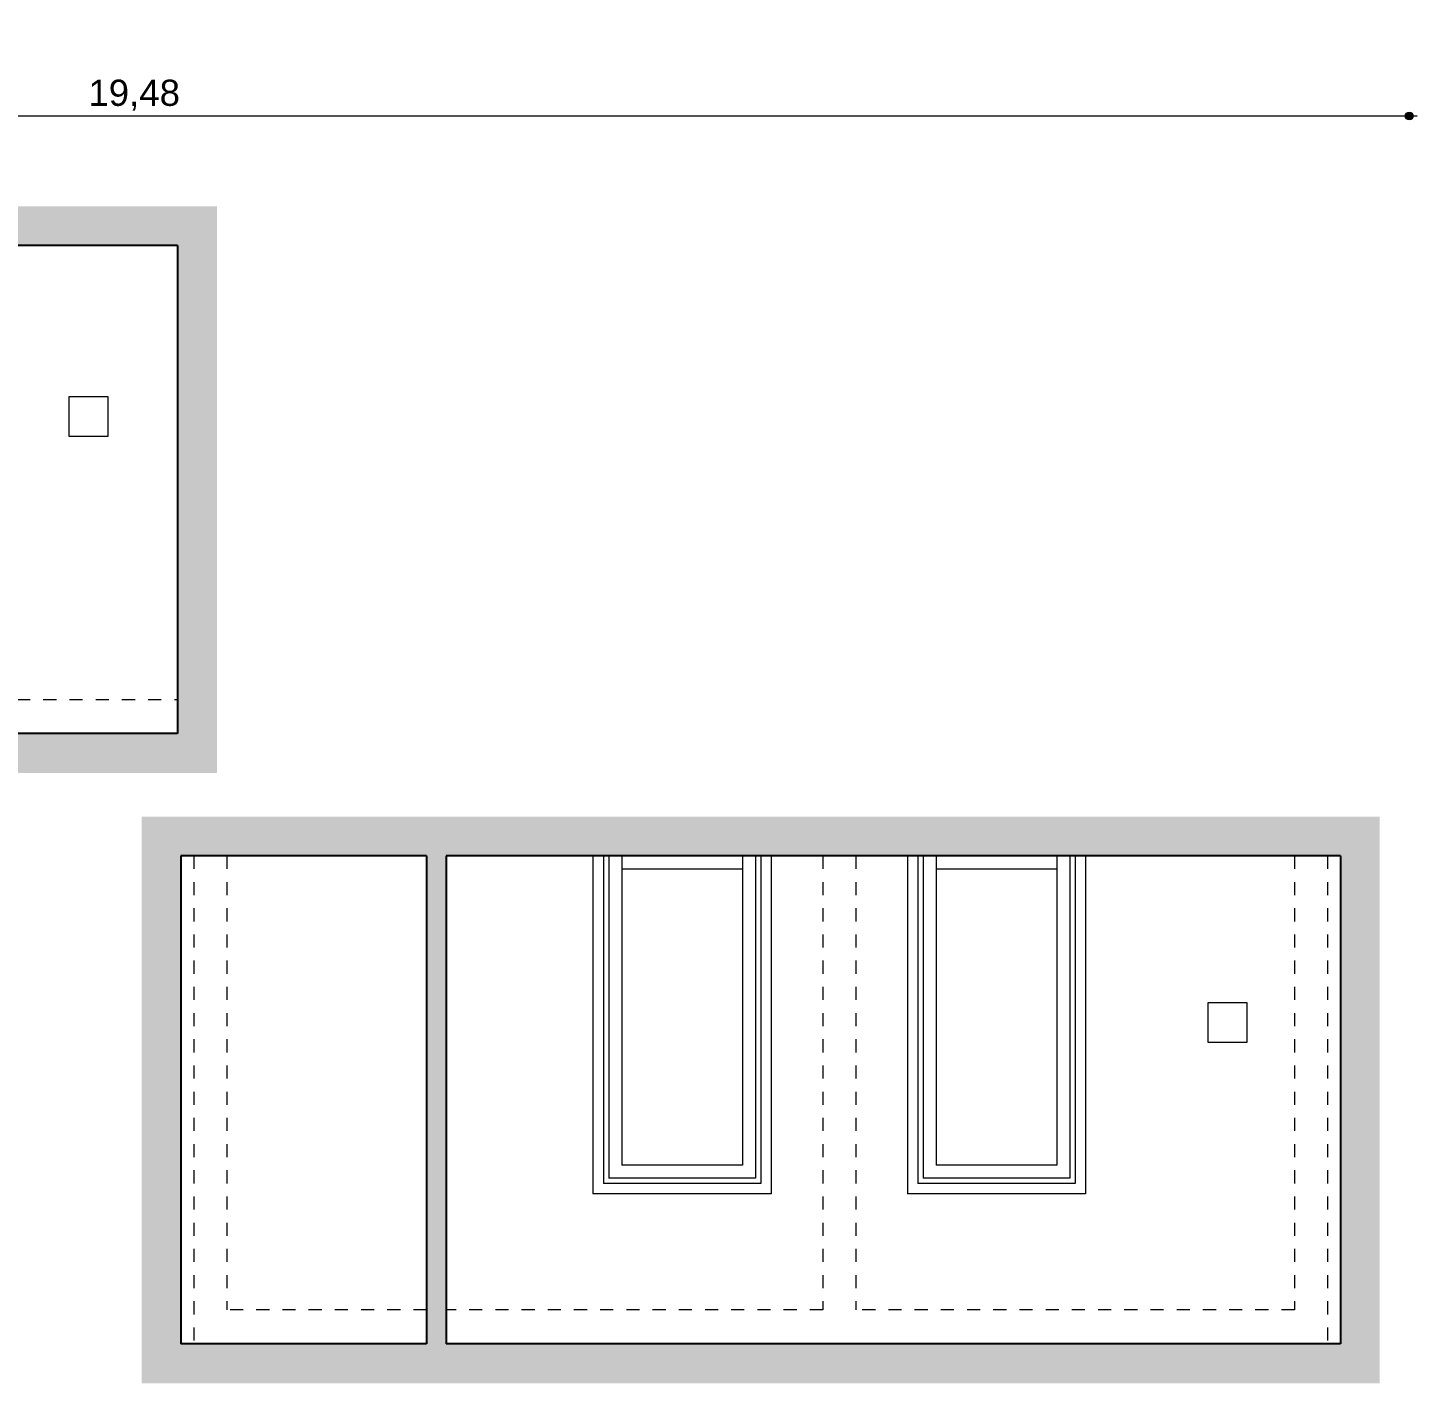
# Model space of a CAD drawing. Header units: metres. Extents: x -58 to -10, y -48.4 to 0.6.
# Drawn here: x -36.46 to -25.86, y -48.41 to -38.06 of the extents above; entities that cross this region are included whole.
import ezdxf

# ---------------------------------------------------------------- set-up
doc = ezdxf.new("R2010")
doc.units = ezdxf.units.M
doc.header["$MEASUREMENT"] = 0
doc.linetypes.add('Tratteggio 1.0-1.0 mm', pattern=[0.2, 0.1, -0.1])
for name, color, linetype in [('00 Muri SEZ 00', 7, 'Continuous'), ('00 NON sezionato 00', 7, 'Continuous'), ('00 Porte&Fin', 7, 'Continuous'), ('00 Proiezioni', 7, 'Continuous'), ('00 QuoteGEN 1_100', 7, 'Continuous'), ('00 Retini', 7, 'Continuous')]:
    doc.layers.add(name, color=color, linetype=linetype)
doc.styles.add('GENERATED_STYLE_1', font='arial.ttf')
doc.dimstyles.new('GENERATED_STYLE__1', dxfattribs={"dimtxt": 0.2, "dimasz": 0.114, "dimexe": 0.18, "dimexo": 0, "dimgap": 0.09, "dimtad": 1, "dimtih": 1, "dimtoh": 1, "dimzin": 0, "dimdsep": 46, "dimtxsty": 'GENERATED_STYLE_1', "dimblk": 'ARROWHEAD_11', "dimblk1": 'ARROWHEAD_11', "dimblk2": 'ARROWHEAD_11', "dimcen": 0.09, "dimse1": 1, "dimse2": 1, "dimclrd": 1, "dimclre": 1, "dimclrt": 1, "dimazin": 0, "dimtfac": 1, "dimtdec": 4, "dimtmove": 0, "dimatfit": 3, "dimfxl": 1, "dimtolj": 1, "dimtzin": 0, "dimarcsym": 0})

# ---------------------------------------------------------------- blocks, each defined once
blk = doc.blocks.new('*D102')
at = {"layer": '00 QuoteGEN 1_100', "linetype": 'Continuous', "lineweight": 0}
for points in [[(-45.371, -38.733), (-45.373, -38.722), (-45.379, -38.712), (-45.389, -38.706), (-45.401, -38.703), (-45.412, -38.706), (-45.422, -38.712), (-45.428, -38.722), (-45.431, -38.733), (-45.428, -38.745), (-45.422, -38.755), (-45.412, -38.761), (-45.401, -38.763), (-45.389, -38.761), (-45.379, -38.755), (-45.373, -38.745)], [(-25.891, -38.733), (-25.893, -38.722), (-25.899, -38.712), (-25.909, -38.706), (-25.921, -38.703), (-25.932, -38.706), (-25.942, -38.712), (-25.948, -38.722), (-25.951, -38.733), (-25.948, -38.745), (-25.942, -38.755), (-25.932, -38.761), (-25.921, -38.763), (-25.909, -38.761), (-25.899, -38.755), (-25.893, -38.745)]]:
    blk.add_hatch(color=1, dxfattribs=at).paths.add_polyline_path(points)
at = {"layer": '00 QuoteGEN 1_100', "color": 1, "linetype": 'Continuous', "lineweight": 0}
for p, q in [((-45.371, -38.733), (-25.951, -38.733)), ((-25.891, -38.733), (-25.861, -38.733))]:
    blk.add_line(p, q, dxfattribs=at)
for centre in [(-45.401, -38.733), (-25.921, -38.733)]:
    blk.add_circle(centre, 0.03, dxfattribs=at)
at = {"layer": '00 QuoteGEN 1_100', "color": 1, "lineweight": 0, "insert": (-36.002, -38.693), "char_height": 0.2, "attachment_point": 7, "style": 'GENERATED_STYLE_1'}
blk.add_mtext('\\A1;{\\fArial|b0|i0|c0|p34;19,48}', dxfattribs=at)
blk = doc.blocks.new('ARROWHEAD_11')
at = {"color": 0, "linetype": 'Continuous', "lineweight": 0}
blk.add_line((0, 0), (-1, 0), dxfattribs=at)
at = {"color": 0, "linetype": 'Continuous', "lineweight": 0, "const_width": 0.25, "flags": 128}
blk.add_lwpolyline([(-0.125, 0, 1), (0.125, 0, 1)], format="xyb", close=True, dxfattribs=at)

msp = doc.modelspace()

# ---------------------------------------------------------------- hatches: boundary and pattern name
at = {"layer": '00 Retini', "linetype": 'Continuous', "lineweight": 0, "true_color": 0x5f5f5f}
for points in [[(-35.321, -39.722), (-44.896, -39.722), (-44.896, -39.422), (-35.321, -39.422)], [(-35.321, -39.422), (-35.321, -43.747), (-35.021, -43.747), (-35.021, -39.422)], [(-35.321, -43.447), (-44.896, -43.447), (-44.896, -43.747), (-35.321, -43.747)], [(-35.296, -48.405), (-35.296, -44.08), (-35.596, -44.08), (-35.596, -48.405)], [(-26.446, -44.38), (-35.296, -44.38), (-35.296, -44.08), (-26.446, -44.08)], [(-26.446, -44.08), (-26.446, -48.405), (-26.146, -48.405), (-26.146, -44.08)], [(-33.421, -48.105), (-33.271, -48.105), (-33.271, -44.38), (-33.421, -44.38)], [(-26.446, -48.105), (-35.296, -48.105), (-35.296, -48.405), (-26.446, -48.405)]]:
    msp.add_hatch(color=251, dxfattribs=at).paths.add_polyline_path(points)

# ---------------------------------------------------------------- linework, layer by layer
at = {"layer": '00 Muri SEZ 00', "linetype": 'Continuous'}
for p, q in [((-35.321, -39.722), (-44.896, -39.722)), ((-35.321, -39.722), (-35.321, -43.447)), ((-35.321, -43.447), (-44.896, -43.447)), ((-35.296, -44.38), (-35.296, -48.105)), ((-33.421, -44.38), (-35.296, -44.38)), ((-33.421, -44.38), (-33.421, -48.105)), ((-26.446, -44.38), (-33.271, -44.38)), ((-33.271, -44.38), (-33.271, -48.105)), ((-26.446, -44.38), (-26.446, -48.105)), ((-33.421, -48.105), (-35.296, -48.105)), ((-26.446, -48.105), (-33.271, -48.105))]:
    msp.add_line(p, q, dxfattribs=at)
at = {"layer": '00 NON sezionato 00', "color": 82, "linetype": 'Continuous', "lineweight": 0, "true_color": 0x27cf0f}
for p, q in [((-35.851, -40.877), (-36.151, -40.877)), ((-36.151, -40.877), (-36.151, -41.177)), ((-35.851, -41.177), (-35.851, -40.877)), ((-36.151, -41.177), (-35.851, -41.177)), ((-27.159, -45.501), (-27.459, -45.501)), ((-27.459, -45.501), (-27.459, -45.801)), ((-27.159, -45.801), (-27.159, -45.501)), ((-27.459, -45.801), (-27.159, -45.801))]:
    msp.add_line(p, q, dxfattribs=at)
at = {"layer": '00 Porte&Fin', "color": 3, "linetype": 'Continuous', "lineweight": 0, "true_color": 0x00f200}
for p, q in [((-32.151, -44.38), (-32.151, -46.96)), ((-32.071, -44.38), (-32.071, -46.88)), ((-32.031, -44.38), (-32.031, -46.84)), ((-31.931, -44.38), (-31.931, -46.74)), ((-31.011, -44.38), (-31.011, -46.74)), ((-30.911, -44.38), (-30.911, -46.84)), ((-30.871, -44.38), (-30.871, -46.88)), ((-30.791, -44.38), (-30.791, -46.96)), ((-29.751, -44.38), (-29.751, -46.96)), ((-29.671, -44.38), (-29.671, -46.88)), ((-29.631, -44.38), (-29.631, -46.84)), ((-29.531, -44.38), (-29.531, -46.74)), ((-28.611, -44.38), (-28.611, -46.74)), ((-28.511, -44.38), (-28.511, -46.84)), ((-28.471, -44.38), (-28.471, -46.88)), ((-28.391, -44.38), (-28.391, -46.96)), ((-31.931, -44.48), (-31.011, -44.48)), ((-29.531, -44.48), (-28.611, -44.48)), ((-31.011, -46.74), (-31.931, -46.74)), ((-28.611, -46.74), (-29.531, -46.74)), ((-30.911, -46.84), (-32.031, -46.84)), ((-28.511, -46.84), (-29.631, -46.84)), ((-30.791, -46.96), (-32.151, -46.96)), ((-30.871, -46.88), (-32.071, -46.88)), ((-28.391, -46.96), (-29.751, -46.96)), ((-28.471, -46.88), (-29.671, -46.88))]:
    msp.add_line(p, q, dxfattribs=at)
at = {"layer": '00 Proiezioni', "color": 132, "linetype": 'Tratteggio 1.0-1.0 mm', "lineweight": 0}
for p, q in [((-40.346, -43.187), (-35.321, -43.187)), ((-35.196, -44.38), (-35.196, -48.105)), ((-34.946, -44.38), (-34.946, -47.845)), ((-30.396, -44.38), (-30.396, -47.845)), ((-30.146, -44.38), (-30.146, -47.845)), ((-26.796, -44.38), (-26.796, -47.845)), ((-26.546, -44.38), (-26.546, -48.105)), ((-33.421, -47.845), (-34.946, -47.845)), ((-30.396, -47.845), (-33.271, -47.845)), ((-26.796, -47.845), (-30.146, -47.845))]:
    msp.add_line(p, q, dxfattribs=at)

# ---------------------------------------------------------------- dimensions: what is measured, and where the dimension line sits
at = {"layer": '00 QuoteGEN 1_100', "color": 1, "linetype": 'Continuous', "lineweight": 0}
dim = msp.add_linear_dim(base=(-25.921, -38.733), p1=(-45.401, -26.039), p2=(-25.921, -34.464), dimstyle='GENERATED_STYLE__1', dxfattribs=at)
dim.commit()
dim.dimension.update_dxf_attribs({"geometry": '*D102', "text_midpoint": (-35.661, -38.593), "dimtype": 160})

doc.saveas('drawing.dxf')
